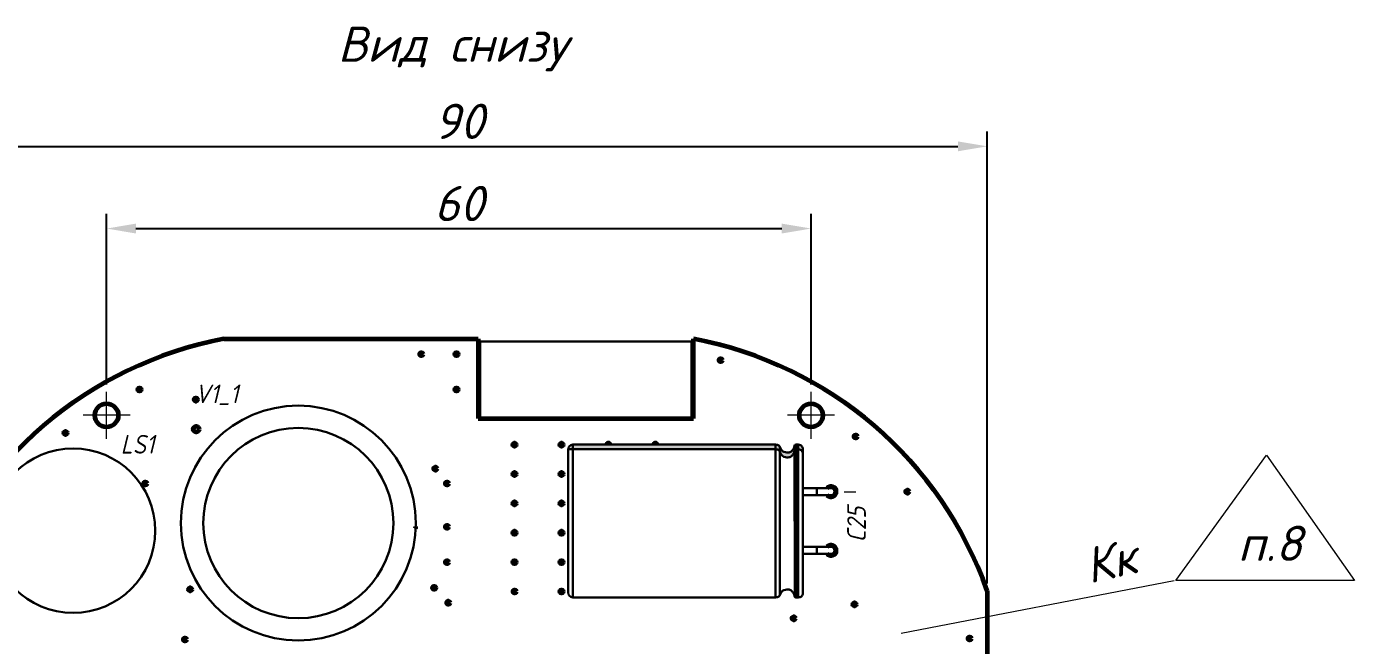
# Model space of a CAD drawing. Header units: millimetres. Extents: x -1 to 4028, y -898 to 1238.
# Drawn here: x 2552.1 to 2665.2, y 1027.6 to 1080.3 of the extents above; entities that cross this region are included whole.
import ezdxf
from ezdxf.enums import TextEntityAlignment as Align

# ---------------------------------------------------------------- set-up
doc = ezdxf.new("R2010")
doc.units = ezdxf.units.MM
for name, color, linetype, lineweight in [('Основная (0.3)', 162, 'Continuous', 30), ('Основная (0.6)', 250, 'Continuous', 60), ('Текст', 240, 'Continuous', 30), ('Тонкая (0.2)', 250, 'Continuous', 20)]:
    doc.layers.add(name, color=color, linetype=linetype, lineweight=lineweight)
doc.styles.add('3мм', font='isocpeui.ttf', dxfattribs={"height": 3})
doc.styles.get("Standard").update_dxf_attribs({"font": 'arial.ttf'})
doc.dimstyles.new('ISO-25', dxfattribs={"dimtxt": 2.5, "dimasz": 2.5, "dimexe": 1.25, "dimexo": 0.625, "dimtad": 1, "dimtoh": 1, "dimtxsty": 'Standard', "dimcen": 2.5, "dimadec": 0, "dimazin": 0, "dimtfac": 1, "dimtmove": 0, "dimatfit": 3, "dimfxl": 1, "dimarcsym": 0})

# ---------------------------------------------------------------- blocks, each defined once
blk = doc.blocks.new('*D66')
at = {"layer": 'Defpoints', "color": 0, "transparency": 16777216}
for p in [(2618.89, 1063.08), (2558.89, 1049.18), (2618.89, 1049.18)]:
    blk.add_point(p, dxfattribs=at)
at = {"layer": 'Тонкая (0.2)', "color": 0, "lineweight": -2, "transparency": 16777216}
for p, q in [((2558.89, 1049.8), (2558.89, 1064.33)), ((2618.89, 1049.8), (2618.89, 1064.33)), ((2561.39, 1063.08), (2616.39, 1063.08))]:
    blk.add_line(p, q, dxfattribs=at)
at = {"layer": 'Тонкая (0.2)', "color": 0, "transparency": 16777216}
for points in [[(2561.39, 1063.5), (2561.39, 1062.66), (2558.89, 1063.08)], [(2616.39, 1063.5), (2616.39, 1062.66), (2618.89, 1063.08)]]:
    blk.add_solid(points, dxfattribs=at)
at = {"layer": 'Тонкая (0.2)', "color": 0, "transparency": 16777216, "insert": (2588.89, 1065.21), "char_height": 3, "attachment_point": 5, "style": '3мм'}
blk.add_mtext('60', dxfattribs=at)
blk = doc.blocks.new('*D67')
at = {"layer": 'Defpoints', "color": 0, "transparency": 16777216}
for p in [(2633.89, 1070.08), (2543.89, 1032.23), (2633.89, 1032.23)]:
    blk.add_point(p, dxfattribs=at)
at = {"layer": 'Тонкая (0.2)', "color": 0, "lineweight": -2, "transparency": 16777216}
for p, q in [((2543.89, 1032.85), (2543.89, 1071.33)), ((2633.89, 1032.85), (2633.89, 1071.33)), ((2546.39, 1070.08), (2631.39, 1070.08))]:
    blk.add_line(p, q, dxfattribs=at)
at = {"layer": 'Тонкая (0.2)', "color": 0, "transparency": 16777216}
for points in [[(2546.39, 1070.5), (2546.39, 1069.66), (2543.89, 1070.08)], [(2631.39, 1070.5), (2631.39, 1069.66), (2633.89, 1070.08)]]:
    blk.add_solid(points, dxfattribs=at)
at = {"layer": 'Тонкая (0.2)', "color": 0, "transparency": 16777216, "insert": (2588.89, 1072.21), "char_height": 3, "attachment_point": 5, "style": '3мм'}
blk.add_mtext('90', dxfattribs=at)

msp = doc.modelspace()

# ---------------------------------------------------------------- hatches: boundary and pattern name
at = {"layer": 'Основная (0.3)'}
h = msp.add_hatch(color=256, dxfattribs=at)
h.dxf.hatch_style = 1
h.paths.add_polyline_path([(2615.865, 1044.68), (2598.586, 1044.68), (2598.586, 1044.287), (2615.865, 1044.287)])
h.paths.add_polyline_path([(2598.586, 1044.68, 0.4090969), (2598.186, 1044.287), (2598.586, 1044.287)])
edge = h.paths.add_edge_path()
edge.add_spline(control_points=[(2616.236, 1044.055), (2616.36, 1043.716), (2616.719, 1043.571), (2617.13, 1043.606), (2617.278, 1043.757), (2617.429, 1043.936), (2617.478, 1044.191)], knot_values=[0.0026965, 0.0026965, 0.0026965, 0.0026965, 1.0026965, 2.0026965, 3.0026965, 4, 4, 4, 4], degree=3, periodic=0)
edge.add_line((2617.478, 1044.191), (2617.477, 1044.579))
edge.add_spline(control_points=[(2617.477, 1044.579), (2617.429, 1044.355), (2617.278, 1044.175), (2617.13, 1044.024), (2616.719, 1043.989), (2616.36, 1044.134), (2616.236, 1044.473)], knot_values=[0, 0, 0, 0, 1, 2, 3, 4, 4, 4, 4], degree=3, periodic=0)
edge.add_line((2616.236, 1044.473), (2616.236, 1044.055))
edge = h.paths.add_edge_path()
edge.add_spline(control_points=[(2616.236, 1044.473), (2616.168, 1044.613), (2616.037, 1044.666), (2615.865, 1044.68), (2615.865, 1044.68)], knot_values=[0, 0, 0, 0, 1, 2, 2, 2, 2], degree=3, periodic=0)
edge.add_line((2615.865, 1044.68), (2615.865, 1044.287))
edge.add_spline(control_points=[(2615.865, 1044.287), (2615.865, 1044.287), (2616.023, 1044.275), (2616.183, 1044.216), (2616.236, 1044.055)], knot_values=[0, 0, 0, 0, 0.99998, 1.99998, 1.99998, 1.99998, 1.99998], degree=3, periodic=0)
edge.add_line((2616.236, 1044.055), (2616.236, 1044.473))
edge = h.paths.add_edge_path()
edge.add_spline(control_points=[(2617.595, 1044.68), (2617.595, 1044.68), (2617.553, 1044.676), (2617.487, 1044.656), (2617.477, 1044.579)], knot_values=[0, 0, 0, 0, 0.9999617, 1.9999617, 1.9999617, 1.9999617, 1.9999617], degree=3, periodic=0)
edge.add_line((2617.477, 1044.579), (2617.478, 1044.191))
edge.add_spline(control_points=[(2617.478, 1044.191), (2617.488, 1044.268), (2617.554, 1044.288), (2617.595, 1044.288), (2617.595, 1044.288)], knot_values=[0, 0, 0, 0, 1, 1.9999777, 1.9999777, 1.9999777, 1.9999777], degree=3, periodic=0)
edge.add_line((2617.595, 1044.288), (2617.595, 1044.68))
h.paths.add_polyline_path([(2617.786, 1044.68), (2617.595, 1044.68), (2617.595, 1044.288), (2617.786, 1044.287)])
edge = h.paths.add_edge_path()
edge.add_spline(control_points=[(2618.187, 1044.238), (2618.187, 1044.238), (2618.191, 1044.322), (2618.161, 1044.418), (2618.106, 1044.573), (2617.948, 1044.678), (2617.786, 1044.68)], knot_values=[0, 0, 0, 0, 1, 2, 3, 4, 4, 4, 4], degree=3, periodic=0)
edge.add_line((2617.786, 1044.68), (2617.786, 1044.287))
edge.add_spline(control_points=[(2617.786, 1044.287), (2617.948, 1044.285), (2618.106, 1044.18), (2618.161, 1044.025), (2618.184, 1043.952), (2618.187, 1043.901), (2618.187, 1043.89)], knot_values=[0, 0, 0, 0, 1, 2, 3, 3.3023087, 3.3023087, 3.3023087, 3.3023087], degree=3, periodic=0)
edge.add_line((2618.187, 1043.89), (2618.187, 1044.238))

# ---------------------------------------------------------------- linework, layer by layer
for p, q in [((2590.711, 1053.469), (2590.711, 1046.904)), ((2590.711, 1053.469), (2608.711, 1053.469)), ((2608.711, 1053.469), (2608.711, 1046.904)), ((2615.865, 1044.287), (2598.186, 1044.287)), ((2598.186, 1044.28), (2598.186, 1032.079)), ((2598.586, 1044.68), (2598.586, 1031.679)), ((2615.865, 1044.68), (2598.586, 1044.68)), ((2615.865, 1031.679), (2615.865, 1044.68)), ((2616.236, 1031.886), (2616.236, 1044.473)), ((2617.497, 1031.733), (2617.477, 1044.579)), ((2617.595, 1044.68), (2617.595, 1031.679)), ((2617.595, 1044.68), (2617.786, 1044.68)), ((2617.595, 1044.288), (2617.786, 1044.287)), ((2617.786, 1044.68), (2617.786, 1031.679)), ((2618.187, 1044.238), (2618.187, 1032.079)), ((2620.586, 1040.979), (2618.187, 1040.979)), ((2619.386, 1040.979), (2619.386, 1040.378)), ((2620.586, 1040.378), (2618.187, 1040.378)), ((2620.586, 1035.979), (2618.187, 1035.979)), ((2619.386, 1035.979), (2619.386, 1035.378)), ((2620.586, 1035.378), (2618.187, 1035.378)), ((2598.586, 1031.679), (2615.865, 1031.679)), ((2617.595, 1031.679), (2617.786, 1031.679))]:
    msp.add_line(p, q, dxfattribs=at)
for centre, radius in [((2575.216, 1038.004), 10), ((2575.216, 1038.004), 8.1), ((2556.036, 1037.354), 7)]:
    msp.add_circle(centre, radius, dxfattribs=at)
for centre, radius, start, end in [((2598.586, 1044.28), 0.4, 90, 180), ((2620.586, 1040.679), 0.301, 270, 90), ((2620.586, 1035.679), 0.301, 270, 90), ((2598.586, 1032.079), 0.4, 180, 270)]:
    msp.add_arc(centre, radius, start, end, dxfattribs=at)
for points in [[(2616.236, 1044.473), (2616.168, 1044.613), (2616.037, 1044.666), (2615.865, 1044.68), (2615.865, 1044.68)], [(2616.236, 1044.055), (2616.183, 1044.216), (2616.023, 1044.275), (2615.865, 1044.287), (2615.865, 1044.287)], [(2617.477, 1044.579), (2617.429, 1044.355), (2617.278, 1044.175), (2617.13, 1044.024), (2616.719, 1043.989), (2616.36, 1044.134), (2616.236, 1044.473)], [(2617.478, 1044.193), (2617.429, 1043.937), (2617.278, 1043.757), (2617.13, 1043.606), (2616.719, 1043.571), (2616.36, 1043.716), (2616.236, 1044.055)], [(2617.477, 1044.579), (2617.487, 1044.656), (2617.553, 1044.676), (2617.595, 1044.68), (2617.595, 1044.68)], [(2617.478, 1044.191), (2617.488, 1044.268), (2617.554, 1044.288), (2617.595, 1044.288), (2617.595, 1044.288)], [(2617.786, 1044.68), (2617.948, 1044.678), (2618.106, 1044.573), (2618.161, 1044.418), (2618.191, 1044.322), (2618.187, 1044.238), (2618.187, 1044.238)], [(2617.786, 1044.287), (2617.948, 1044.285), (2618.106, 1044.18), (2618.161, 1044.025), (2618.191, 1043.929), (2618.187, 1043.845), (2618.187, 1043.845)], [(2616.236, 1031.886), (2616.168, 1031.745), (2616.037, 1031.693), (2615.865, 1031.679), (2615.865, 1031.679)], [(2617.488, 1031.747), (2617.429, 1032.003), (2617.278, 1032.183), (2617.13, 1032.334), (2616.719, 1032.369), (2616.36, 1032.225), (2616.236, 1031.886)], [(2617.488, 1031.747), (2617.522, 1031.683), (2617.595, 1031.679), (2617.595, 1031.679), (2617.595, 1031.679)], [(2617.786, 1031.679), (2617.948, 1031.67), (2618.092, 1031.761), (2618.161, 1031.898), (2618.191, 1031.994), (2618.187, 1032.079), (2618.187, 1032.079)]]:
    msp.add_open_spline(points, degree=3, dxfattribs=at)
at = {"layer": 'Основная (0.6)'}
for p, q in [((2568.886, 1053.679), (2590.536, 1053.679)), ((2590.536, 1053.679), (2590.536, 1046.904)), ((2608.886, 1046.904), (2608.886, 1053.679)), ((2590.536, 1046.904), (2608.886, 1046.904)), ((2633.886, 1032.229), (2633.886, 983.679))]:
    msp.add_line(p, q, dxfattribs=at)
for centre, radius in [((2585.686, 1052.379), 0.15), ((2588.686, 1052.379), 0.15), ((2611.186, 1051.879), 0.15), ((2561.686, 1049.379), 0.15), ((2588.686, 1049.379), 0.15), ((2566.489, 1048.519), 0.15), ((2558.886, 1047.179), 1), ((2618.886, 1047.179), 1), ((2566.522, 1046.001), 0.25), ((2555.386, 1045.679), 0.15), ((2622.686, 1045.379), 0.15), ((2593.625, 1044.679), 0.15), ((2597.625, 1044.679), 0.15), ((2586.886, 1042.639), 0.15), ((2593.625, 1042.179), 0.15), ((2597.625, 1042.179), 0.15), ((2562.186, 1041.379), 0.15), ((2587.886, 1041.369), 0.15), ((2627.086, 1040.679), 0.15), ((2593.625, 1039.679), 0.15), ((2597.625, 1039.679), 0.15), ((2587.886, 1037.679), 0.15), ((2593.625, 1037.179), 0.15), ((2597.625, 1037.179), 0.15), ((2587.886, 1034.679), 0.15), ((2593.625, 1034.679), 0.15), ((2597.625, 1034.679), 0.15), ((2566.007, 1032.355), 0.15), ((2586.786, 1032.489), 0.15), ((2593.636, 1032.179), 0.15), ((2597.636, 1032.179), 0.15), ((2587.986, 1031.219), 0.15), ((2622.586, 1031.079), 0.15), ((2617.409, 1029.9), 0.15), ((2565.561, 1028.091), 0.15), ((2632.386, 1028.179), 0.15)]:
    msp.add_circle(centre, radius, dxfattribs=at)
for centre, radius, start, end in [((2574.999, 1021.261), 32.989, 100.67786, 160.58132), ((2602.774, 1021.261), 32.989, 19.41868, 79.32213), ((2601.625, 1044.679), 0.15, 0.38306, 179.61694), ((2605.625, 1044.68), 0.15, 0, 180), ((2620.586, 1040.679), 0.45, 221.96148, 138.03852), ((2585.086, 1037.629), 0.15, 322.58257, 33.06581), ((2620.586, 1035.679), 0.45, 221.96148, 138.03852)]:
    msp.add_arc(centre, radius, start, end, dxfattribs=at)
at = {"layer": 'Тонкая (0.2)'}
for p, q in [((2558.886, 1045.179), (2558.886, 1049.179)), ((2618.886, 1045.179), (2618.886, 1049.179)), ((2560.886, 1047.179), (2556.886, 1047.179)), ((2620.886, 1047.179), (2616.886, 1047.179)), ((2649.959, 1033.118), (2657.662, 1043.797)), ((2657.662, 1043.797), (2665.162, 1033.118)), ((2621.705, 1040.659), (2622.705, 1040.659)), ((2626.56, 1028.618), (2649.81, 1033.118)), ((2665.162, 1033.118), (2649.959, 1033.118))]:
    msp.add_line(p, q, dxfattribs=at)

# ---------------------------------------------------------------- texts
at = {"layer": 'Текст', "style": '3мм', "width": 0.9}
for s, p in [('V1_1', (2566.419, 1048.21)), ('LS1', (2560.089, 1043.919))]:
    msp.add_text(s, height=1.59, dxfattribs=at).set_placement(p)
msp.add_text('C25', height=1.59, rotation=90, dxfattribs=at).set_placement((2623.552, 1036.358))
at = {"layer": 'Текст', "style": '3мм'}
msp.add_text('п.8', height=3, dxfattribs=at).set_placement((2657.965, 1036.286), align=Align.MIDDLE)
at = {"layer": 'Текст', "linetype": 'Continuous', "insert": (2578.573, 1080.276), "char_height": 3, "width": 23.58949, "attachment_point": 1, "style": '3мм'}
msp.add_mtext('Вид снизу', dxfattribs=at)
at = {"layer": 'Текст', "insert": (2646.182, 1036.724), "char_height": 3, "width": 7.95155, "attachment_point": 3, "rotation": 12.59578, "style": '3мм'}
msp.add_mtext('Кк', dxfattribs=at)

# ---------------------------------------------------------------- dimensions: what is measured, and where the dimension line sits
at = {"layer": 'Тонкая (0.2)'}
dim = msp.add_linear_dim(base=(2633.886, 1070.08), p1=(2543.886, 1032.229), p2=(2633.886, 1032.229), dimstyle='ISO-25', override={"dimtxsty": '3мм'}, dxfattribs=at)
dim.commit()
dim.dimension.update_dxf_attribs({"geometry": '*D67', "text_midpoint": (2588.886, 1072.205)})
dim = msp.add_linear_dim(base=(2618.886, 1063.08), p1=(2558.886, 1049.179), p2=(2618.886, 1049.179), dimstyle='ISO-25', override={"dimtxsty": '3мм'}, dxfattribs=at)
dim.commit()
dim.dimension.update_dxf_attribs({"geometry": '*D66', "text_midpoint": (2588.886, 1063.08), "dimtype": 160})

doc.saveas('drawing.dxf')
